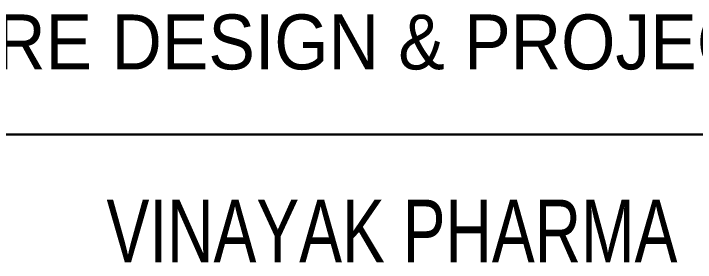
# Model space of a CAD drawing. Header units: inches. Extents: x 683042 to 921062, y -316188 to -5771.
# Drawn here: x 887534 to 888622, y -87019 to -86622 of the extents above; entities that cross this region are included whole.
import ezdxf
from ezdxf.enums import TextEntityAlignment as Align

# ---------------------------------------------------------------- set-up
doc = ezdxf.new("R2010")
doc.units = ezdxf.units.IN
doc.header["$MEASUREMENT"] = 0
doc.layers.add('R-text', color=7, linetype='Continuous', lineweight=30)
doc.styles.add('style1', font='', dxfattribs={"height": 0.2})
doc.styles.add('style3', font='swisscl.ttf', dxfattribs={"height": 0.21})
doc.styles.get('style1').set_extended_font_data('Swis721 BT')

# ---------------------------------------------------------------- blocks, each defined once
blk = doc.blocks.new('DRYG')
at = {"color": 1, "lineweight": 30}
blk.add_lwpolyline([(2022058.1, -489012), (2025058.1, -489012)], dxfattribs=at)
at = {"layer": 'R-text', "color": 5, "lineweight": 40, "style": 'style1', "width": 0.849382}
blk.add_text('STRUCTURE DESIGN & PROJECT MANAGEMENT', height=91.079, dxfattribs=at).set_placement((2022182.9, -488904), (2024916.3, -488904), align=Align.FIT)

msp = doc.modelspace()

# ---------------------------------------------------------------- block references
at = {"xscale": 0.9619055781124245, "yscale": 0.9619055781124245, "zscale": 0.9619055781124245}
msp.add_blockref('DRYG', (-1058176.187, 383568.617), dxfattribs=at)

# ---------------------------------------------------------------- texts
at = {"color": 5, "style": 'style3'}
msp.add_text('VINAYAK PHARMA', height=100, dxfattribs=at).set_placement((887682.502, -87018.599))

doc.saveas('drawing.dxf')
